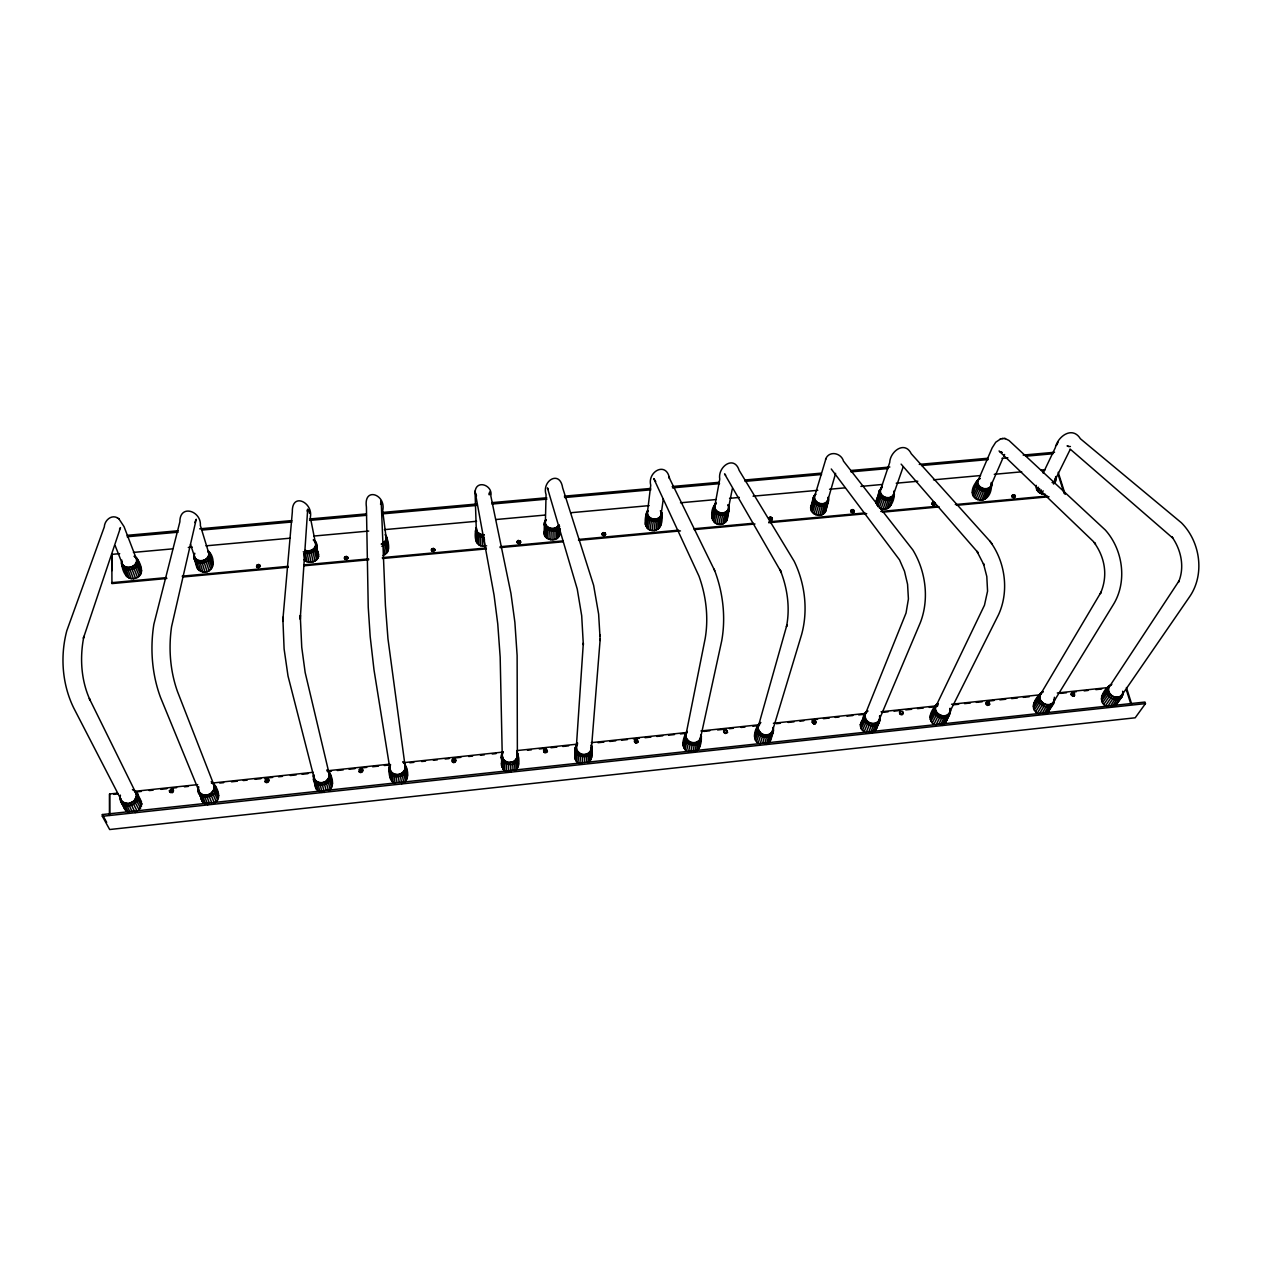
<?xml version="1.0" encoding="UTF-8"?>
<svg xmlns="http://www.w3.org/2000/svg" width="1262" height="1262" viewBox="0 0 1262 1262"><rect width="100%" height="100%" fill="white"/><g stroke="black" fill="none" stroke-linecap="round" stroke-linejoin="round"><path stroke-width="1.5" d="M282.909 619.674L284.108 648.983L288.02 676.038L314.191 778.197M300.356 617.37L301.744 647.264L305.167 672.551L328.956 772.943M489.609 494.499L489.64 491.975L489.561 494.404M591.562 757.736L591.689 746.71L591.152 750.417L588.644 753.367L588.297 762.879C593.203 758.667 592.572 750.464 591.152 744.88L591.673 746M574.699 757.515L575.235 747.751L576.56 744.675L576.529 750.212L580.788 754.219L579.842 763.794C572.001 760.907 575.709 751.726 575.819 745.779L577.586 743.05L576.955 744.028M591.689 748.603L592.241 750.038C590.837 760.134 573.753 757.941 575.235 747.751L576.008 746.489M698.312 741.599L696.782 751.174C700.836 747.262 701.94 740.384 701.088 735.02L699.716 740.289L696.577 742.513L694.905 752.152M727.511 732.386L726.391 730.051L727.511 732.386L725.271 733.443L723.615 731.55L725.587 729.878L724.088 730.398M475.08 492.811L476.405 533.085M109.384 815.41L109.589 794.003L117.413 793.167M166.836 578.501L111.939 583.596L111.829 554.365L119.685 553.655M109.81 814.069L109.589 794.003M112.066 570.582L112.223 553.86M282.925 619.043L292.342 511.82C291.806 491.754 313.418 502.544 310.342 517.294L315.658 544.096M588.644 753.367L584.858 754.755L584.369 762.469M867.988 710.995L866.189 711.957L867.199 711.074C856.377 717.715 871.774 732.102 878.841 722.842L880.071 717.731L879.772 721.123L875.528 730.635L880.166 719.198L879.898 715.901L879.977 717.21M102.348 816.277L102.364 814.542L1144.949 702.051L1145.454 703.612L1135.201 717.794L109.668 829.528L102.348 816.277L1145.454 703.612M544.727 530.482C540.294 541.098 560.817 543.654 559.855 532.485M600.191 638.935L591.326 749.865M121.815 560.107C120.963 568.105 125.38 581.482 135.523 578.296C145.509 575.267 140.918 562.899 135.965 557.252L141.691 570.96M282.893 621.409L282.94 617.228M120.379 799.035L126.516 811.434L121.247 802.458L120.111 797.111L120.347 800.581L125.096 809.904M120.395 795.123L120.064 798.499M545.058 521.522C544.159 529.015 555.974 531.365 559.098 525.008L559.634 526.838C555.485 535.482 539.679 528.778 545.578 519.96L544.395 523.036L544.143 533.936M880.324 489.467L879.188 490.871C876.869 498.332 888.432 503.317 893.117 497.67L894.253 492.858C894.884 500.919 888.811 513.713 879.298 507.797L883.274 496.629C879.803 494.783 878.667 489.325 882.312 487.053L879.188 490.871L875.938 503.412L880.15 492.559M482.51 546.209C473.976 545.058 474.607 534.11 476.137 527.8L477.415 532.485L482.242 535.009L482.51 546.209L486.627 545.831M722.874 523.982L726.928 520.48L728.868 507.987L727.575 510.889L724.688 512.766L722.874 523.982C711.105 527.39 708.976 511.757 714.891 504.532L711.942 518.493M517.688 756.506L517.246 752.767C519.408 758.257 520.244 766.744 514.975 770.798L514.517 761.317L517.688 756.506L518.382 757.957C516.41 770.151 495.461 763.62 502.544 752.562L501.945 753.666L503.112 751.884M518.382 765.608L518.43 763.557M518.382 757.957L517.736 754.613M544.648 535.64L545.5 524.74M823.423 514.028L825.632 511.378L828.519 498.869L826.089 502.86L823.423 514.028C817.666 518.398 806.986 511.236 811.892 504.579M545.405 521.569L546.067 494.609C541.524 480.932 559.823 469.527 562.631 487.779L593.629 585.347L598.63 614.121L600.207 640.497M545.657 537.202L546.446 526.175M136.738 558.75L138.268 561.921C138.205 571.765 120 572.601 121.546 561.811M547.093 538.48L547.787 527.358M501.408 765.387L501.945 754.392L503.364 759.819L506.583 762.169L506.441 771.713L502.986 769.173L501.456 763.336M548.875 539.395L549.427 528.21M300.356 617.228L307.707 509.122L307.123 511.031M475.127 491.439C476.468 479.245 493.19 485.334 490.823 495.95L510.952 593.455L514.88 622.308L517.12 655.499L517.373 754.644M550.863 539.899L551.289 528.668M208.877 552.172L210.312 555.343C210.486 565.218 192.124 565.833 193.859 555.201L197.771 569.288C211.054 579.573 218.626 560.154 208.072 550.689L209.997 553.561L213.073 564.398M552.93 539.931L553.213 528.715M950.16 711.957L945.27 723.11L950.097 713.582L950.46 710.206C948.992 722.921 927.933 712.147 937.54 703.581C932.129 708.392 926.119 719.024 933.912 724.341L938.77 714.655M475.064 493.268L475.143 490.95M638.13 741.946L636.979 739.595L638.13 741.946L635.843 743.018L634.66 742.308L634.739 739.942L637.31 739.658M950.207 709.701L950.254 708.376L950.444 711.673L946.153 721.422M554.933 539.521L555.075 528.321M266.266 782.535L265.509 779.348L265.13 781.809L266.266 782.535L267.718 782.377L268.98 780.105L268.207 779.064L265.509 779.348M556.747 538.669L556.747 527.548M558.214 537.454L558.12 526.412M559.271 535.94L559.555 528.652M559.823 534.252L560.044 528.778M770.893 520.354L771.965 517.83L771.981 519.881L770.893 520.354L768.81 519.218L770.167 517.168L768.795 518.13M475.869 540.215L476.184 527.611M199.27 792.394L202.283 801.591L205.596 804.194L202.346 794.823L199.27 792.394L198.102 788.766M506.583 762.169L508.586 762.69L508.586 772.281M605.665 534.299L604.75 532.864L605.665 534.299L604.041 535.798L601.974 534.631L603.315 532.564L602.037 533.526M601.974 534.631L602.794 533.037M392.23 773.259L393.192 782.677C389.106 778.749 388.38 771.65 389.579 766.397L390.826 771.871L393.981 774.253L395.085 783.734M991.553 485.665L991.427 482.399C993.32 511.962 957.227 500.004 979.627 478.203L976.457 482.005L972.292 492.827M654.142 530.576C662.865 529.393 663.007 517.641 661.036 510.952C663.102 514.817 659.49 519.218 655.435 519.329L654.142 530.576C642.91 531.539 644.235 517.262 647.595 510.668L645.229 524.629M407.5 775.483L405.118 764.725L404.771 770.388L402.042 773.385L403.745 782.803C410.26 777.881 407.847 766.807 402.767 761.68M991.648 483.961C992.689 494.073 976.11 492.669 976.173 483.63L978.476 479.276L980.132 478.598M770.593 733.837L768.29 743.444L773.101 732.559L773.306 729.168L771.965 732.544L768.889 734.752L766.46 744.422M489.577 493.789L489.672 492.953L489.104 494.767M547.392 751.647L546.209 749.281L547.392 751.647L545.042 752.72L543.875 752.026L544.032 749.612L546.635 749.344M893.149 495.729L888.637 508.002M575.251 759.487L576.529 750.212M576.371 746.536L583.328 643.036L583.328 644.787L581.703 615.777L577.239 589.038L547.424 487.905L548.244 489.498M878.857 721.091L874.14 732.023M381.44 544.253L385.73 540.877L386.077 536.019C388.696 541.982 391.252 552.693 383.08 555.406M381.865 546.351L386.535 542.692L387.324 539.158L386.472 537.628M576.355 761.27L577.539 751.868M852.781 512.782L853.759 510.526L853.853 512.309L852.781 512.782L850.683 511.646L852.071 509.596L850.651 510.574M949.339 713.535L949.213 715.286C944.071 722.038 931.561 715.696 934.148 707.556L935.457 706.404M194.017 558.64L194.143 556.842M316.115 781.43L317.929 790.785L319.807 791.858L317.866 782.424L314.743 780.026L313.623 774.505L313.497 779.9L316.446 789.286L317.929 790.785M577.917 762.737L579.006 753.24M360.285 772.486L359.433 769.315L359.134 771.76L360.285 772.486L361.705 772.328L362.888 770.072L362.099 769.031L359.433 769.315M520.733 542.139L519.755 540.704L520.733 542.139L519.029 543.654L516.994 542.486L518.319 540.404L517.089 541.382M516.994 542.486L517.783 540.893M581.987 764.346L582.792 754.723L580.788 754.219M328.388 771.129L329.54 776.651L326.006 781.557L328.562 790.927C335.408 785.974 332.3 774.789 327.016 769.741M586.53 761.964L586.862 754.297M589.875 761.459L590.111 752.042M826.089 502.86L824.543 503.617L821.736 514.849M590.979 759.692L591.152 750.417M990.465 488.741L991.38 485.46M696.577 742.513L694.605 742.971L693.201 750.732M452.443 759.393L453.531 761.112L454.967 760.465L454.557 759.061L455.882 760.15L454.777 762.374L453.373 762.532L451.843 760.576L452.443 759.393L455.077 759.109M198.418 790.675L202.283 801.591M303.274 551.762C310.799 557.883 322.867 546.099 313.528 539.773L315.674 542.25L318.592 556.479C316.904 562.584 307.802 564.382 303.811 559.508M318.592 556.479L315.658 542.439C317.645 548.339 310.058 552.851 304.994 550.611L306.934 561.748M724.688 512.766L722.889 513.145L720.917 524.393M480.38 534.536L480.522 545.72M933.975 505.273L934.968 503.017L933.975 505.273L931.861 504.137L933.249 502.102L931.798 503.081M431.257 550.406L431.998 548.812L431.998 551.32L435.027 550.058L433.355 548.244L431.367 549.285M1055.915 478.093L1055.474 481.406L1053.502 484.009L1055.679 479.576L1055.663 476.547M1055.474 481.406L1055.679 479.576M453.373 762.532L453.531 761.112M218.389 793.719L213.404 783.386L214.366 788.971L210.628 793.94L214.477 803.231C222.301 798.183 217.521 786.967 212.063 781.983L213.073 782.803L211.196 781.714M360.38 771.066L361.863 770.404L360.743 768.732M645.797 526.333L647.674 515.401L647.122 512.214M647.453 512.262L650.735 485.271C647.248 471.578 666.257 461.087 669.475 478.266L668.702 476.689L714.718 570.676C723.079 592.824 725.918 617.497 721.706 640.859L700.789 736.834M1123.038 693.185L1122.028 696.734L1115.308 705.979L1122.801 695.062L1122.691 691.245M646.838 527.863L648.652 516.821L647.674 515.401M214.272 785.106L215.471 786.179C219.351 799.603 193.827 801.244 198.339 786.81M201.352 799.729L201.273 795.549M648.321 529.125L650.025 517.988L648.652 516.821M948.077 714.797L943.913 724.483M650.104 530.04L651.681 518.84L650.025 517.988M1113.952 697.003C1109.235 695.599 1105.875 688.768 1110.26 685.203C1102.941 689.541 1096.52 702.839 1107.468 706.83L1113.952 697.003L1119.694 697.081L1123.117 693.437M652.091 530.529L653.527 519.297L651.681 518.84M891.95 496.818L890.42 497.575L886.981 508.823M1054.448 700.536L1054.369 697.255M194.947 558.34C199.033 563.499 209.019 560.549 209.176 553.813M656.114 530.166L657.265 518.95M1014.033 497.859L1015.027 495.619L1014.033 497.859L1011.903 496.739L1013.307 494.72L1011.808 495.682M657.865 529.33L658.906 518.177M990.638 486.801L985.243 499.074M196.856 564.082L197.771 569.288M659.285 528.115L660.215 517.057M660.657 517.846L663.323 498.695M660.278 526.617L661.714 515.89M1054.716 482.841L1054.985 480.901M344.274 558.451L344.983 556.842L344.999 559.366L348.091 558.104L346.356 556.274L344.416 557.315M877.563 722.369L875.907 723.268L872.357 732.985M141.533 801.969L136.943 792.599L134.356 790.264L136.785 795.328L134.34 800.913L139.214 810.062L141.833 804.036L139.214 798.594M135.665 791.684L136.943 792.599C142.007 800.755 129.623 809.747 122.682 804.004L121.199 800.755M768.889 734.752L766.965 735.21L764.835 743.365M1054.638 699.053L1053.36 704.101L1047.208 713.345L1054.385 700.789L1053.36 704.101M1049.306 706.499L1048.501 711.989M314.743 780.026L314.49 781.746C319.775 789.113 333.373 782.74 330.297 773.922L329.303 772.817M545.042 752.72L544.032 749.612M1039.399 697.018L1041.623 692.507C1035.913 696.971 1028.94 707.808 1037.301 713.188L1043.217 703.455L1040.424 700.584L1039.399 697.018L1033.199 706.247M266.329 781.115L267.828 780.452L266.85 778.749M121.799 563.467C124.607 570.582 136.785 567.774 137.006 560.391M824.543 503.617L822.761 503.995L819.827 515.259M126.168 575.898L125.348 570.661M121.499 563.451L121.799 561.606M1036.26 485.365C1034.887 490.634 1040.74 494.893 1045.599 494.373M256.486 566.559L257.164 564.95L257.196 567.49L260.351 566.212L258.584 564.382L256.675 565.423M722.889 513.145L720.996 513.113L718.883 524.361M478.74 533.684L478.74 544.79M989.55 703.155L988.619 702.066L989.645 704.37L987.547 705.395L985.796 703.549L987.815 701.893L986.158 702.429M694.605 742.971L692.57 742.939L690.992 750.701M987.263 496.455L987.562 494.846M169.408 790.738L171.679 791.242L172.484 789.854L171.222 789.034L172.862 789.239L173.367 791.621L172.263 792.583L169.676 792.015L169.408 790.738L171.49 788.924M635.843 743.018L634.739 739.942M714.292 508.113L715.775 503.175L714.008 505.936L711.863 516.757M714.797 506.125L719.766 479.103C717.526 466.766 734.168 454.635 739.185 470.426L794.177 561.259C805.077 583.691 808.248 610.461 801.591 634.597L772.533 730.824M712.525 520.181L715.081 509.233L714.466 506.078M713.614 521.711L716.09 510.653L715.081 509.233M715.097 522.957L717.479 511.82L716.09 510.653M716.895 523.872L719.151 512.656L717.479 511.82M989.503 487.873L988.004 488.631L983.634 499.878M946.453 715.696L942.162 725.445M724.593 523.162L726.297 511.993M728.537 507.939L732.339 488.678M890.42 497.575L888.669 497.938L885.104 509.217M725.965 521.963L727.575 510.889M727.653 515.243L729.105 507.923L728.237 504.816M726.928 520.48L729.184 509.674L728.789 506.377M683.089 743.839L686.055 733.001L686.212 738.475L688.768 741.472L686.512 751.032C680.392 746.315 683.452 736.819 687.017 731.392L685.266 737.055M683.152 745.858L685.582 734.799M685.944 734.847L705.142 638.682C708.723 617.828 706.168 595.948 698.959 576.103L653.748 478.566L655.719 481.469M683.767 747.814L686.212 738.475M684.919 749.581L687.285 740.116M876.459 728.931L876.664 725.051M1053.644 702.35L1052.051 705.474C1045.63 710.443 1034.461 702.161 1039.02 694.778L1040.424 693.753M688.453 752.073L690.566 742.435L688.768 741.472M860.274 724.814L865.906 712.336L860.274 724.814L861.173 728.71L864.06 731.881L868.193 722.227L865.511 719.293L865.038 713.913M313.497 779.9L313.828 778.323M890.767 505.368L891.114 503.727M390.826 771.871L391.677 781.178M725.271 733.443L726.912 731.424M1122.407 694.968L1122.028 696.734C1116.554 704.117 1102.814 695.551 1107.579 687.459L1109.093 686.433M257.196 567.49L257.054 565.628M698.28 749.754L701.451 736.298M699.322 748.019L701.151 736.882M875.907 723.268L874.014 723.71L870.954 731.913M504.8 761.191L504.532 770.656M766.965 735.21L764.93 735.178L762.642 743.334M822.761 503.995L820.884 503.948L817.808 515.212M825.632 511.378L828.677 500.572L828.377 497.291M769.757 742.056L771.098 736.393M477.415 532.485L477.32 543.496M820.884 503.948C816.356 503.68 812.081 498.127 815.378 494.105L813.517 496.865L810.614 507.687M754.534 736.156L758.21 724.703L760.529 722.416C755.275 727.338 751.347 738.191 758.115 743.302L761.128 733.711L757.894 728.947L759.156 723.71M771.965 732.544L772.107 734.295C766.854 741.173 753.998 734.784 757.2 726.423L758.225 725.303M828.156 500.399L828.282 502.213C824.622 510.952 808.374 503.522 814.558 495.461M813.848 723.978L815.504 721.959L814.952 720.602L816.009 721.69L815.173 723.836L813.848 723.978L812.16 722.101L812.602 720.965L815.11 720.697M344.999 559.366L344.889 557.52M988.004 488.631L986.285 488.993L981.789 500.273M1120.766 698.091L1121.24 696.214M313.449 776.445L316.446 789.286M1052.429 703.597L1050.852 704.48L1045.504 714.292M944.575 716.138L940.931 724.372M888.669 497.938L886.807 497.906L883.1 509.17M812.397 502.749L814.416 495.398L815.757 494.215M810.74 509.406L814.306 498.569M814.873 495.572L825.963 458.674M811.387 511.078L814.905 500.115M812.507 512.577L815.946 501.519M814.022 513.823L817.366 502.67M815.836 514.722L819.054 503.506M754.644 738.16L757.894 728.947M758.572 725.429L786.92 624.927L786.494 626.678C790.17 608.126 787.488 588.597 780.626 571.071M901.115 714.639L903.182 712.383L902.425 714.497L901.115 714.639L899.901 713.961L899.79 711.658L902.204 711.295L903.182 712.383M405.544 766.602L406.427 767.864C407.216 776.982 392.687 780.326 389.437 771.76L389.879 770.183M755.307 740.116L758.525 730.745M756.49 741.867L759.614 732.37M827.84 500.288L835.618 473.313M824.749 512.845L827.336 501.755M760.055 744.343L762.942 734.673L761.128 733.711M431.998 551.32L431.935 549.475M647.8 510.558C640.686 519.881 660.184 526.68 661.998 515.811L661.588 514.123M476.5 531.05L476.342 541.934M1074.767 695.267L1072.132 693.8L1073.788 692.98L1074.64 694.068L1072.353 692.806L1070.933 694.463L1074.009 696.151L1074.356 693.564M770.751 740.321L773.559 730.619L773.196 727.306L773.448 728.6M874.014 723.71L871.995 723.678L868.792 731.881M380.556 504.39L381.171 500.683L385.415 605.492L387.97 638.793L405.165 766.633M503.364 759.819L502.986 769.173M1119.094 699.038L1119.694 697.081M987.547 705.395L989.187 702.666M985.796 703.549L987.152 702.224M517.767 543.386L517.736 541.556M986.285 488.993L984.439 488.946L979.801 500.241M875.765 501.708L881.113 488.126M880.639 489.593L889.71 462.476C890.12 451.496 904.728 440.249 911.259 453.752L989.787 541.035C1005.309 561.558 1009.379 591.247 998.494 614.783L949.813 711.831M876.617 505.068L880.781 494.089M877.753 506.567L881.854 495.493M1050.852 704.48L1049.022 704.922L1044.494 713.188M389.453 768.321L389.437 771.76M881.113 508.696L884.962 497.465L883.274 496.629M476.074 529.441L475.49 531.113L476.957 534.41L480.175 536.634L484.292 537.186M1072.732 696.293L1073.205 694.905M891.587 500.194L893.496 494.688M893.622 494.262L903.024 467.271M889.931 506.819L894.316 494.562L894.095 491.281M942.588 716.106L938.786 724.341M899.38 712.778L900.705 711.452L899.79 711.658M475.948 538.448L476.563 536.744M602.763 535.53L602.763 533.7M389.832 765.624L390.242 764.535L389.106 767.643L390.668 779.364M812.16 722.101L813.438 720.76L812.602 720.965M1117.88 697.523L1112.784 705.821M502.371 758.146L501.929 767.375M169.676 792.015L170.118 790.895M871.995 723.678L870.007 723.173L866.016 732.906M864.281 716.69L906.037 613.032L908.419 598.961L907.567 584.274L904.507 571.276L899.522 559.855L831.264 468.991M860.447 726.786L864.833 717.51M544.364 524.818L545.026 523.146M861.173 728.71L865.511 719.293M862.403 730.446L866.647 720.902M984.439 488.946L982.609 488.504L977.829 499.752M723.615 731.55L724.861 730.225M975.274 487.085L992.153 447.884L995.75 442.221L1000.876 438.766M972.513 494.515L977.466 482.1M973.254 496.155L978.35 485.176L977.671 483.661M879.377 719.372L920.329 622.655C929.447 599.119 925.835 571.307 912.836 549.917L843.521 461.166C841.091 452.632 828.724 450.345 825.537 459.4M974.438 497.638L979.454 486.548L978.35 485.176M975.999 498.869L980.905 487.684L979.454 486.548M1049.022 704.922L1047.05 704.89L1042.365 713.156M769.631 520.086L769.678 517.625M991.064 485.349L1002.817 458.311M986.474 497.906L990.891 487.195M265.13 781.809L265.635 780.689M940.6 715.601L935.868 725.35M194.758 553.261L193.701 556.857L196.919 567.679M501.235 757.721L501.897 756.301M1116.57 704.638L1117.343 702.981M851.534 512.514L851.598 510.069M770.861 517.231L771.965 517.83M1115.923 697.492L1110.67 705.789M1043.153 473.155L1055.316 447.695C1057.682 436.51 1072.29 425.594 1080.382 438.734L1181.374 522.752C1200.399 541.745 1205.147 574.62 1189.388 597.052L1122.107 694.763M1037.017 490.287L1038.5 487.227M930.346 715.444L936.278 704.843M1038.232 491.754L1039.699 488.694M929.999 717.321L935.126 708.156M935.789 706.531L984.47 605.208L987.562 591.137L986.805 576.529L983.477 563.625L983.887 564.808L976.898 551.242L978.066 552.677L901.131 464.132M1003.747 456.245L1004.615 454.462M930.22 719.293L935.331 709.985M936.641 706.688L938.171 703.533L936.404 704.48L931.23 713.756M1039.809 492.985L1041.292 489.924M603.236 534.236L604.987 533.495M930.977 721.201L936.041 711.752M1041.655 493.852L1043.138 490.808M932.239 722.921L937.209 713.345M1055.363 479.465L1069.987 449.887M1054.227 482.857L1055.458 478.109M646.333 515.495L647.154 513.823M359.134 771.76L359.702 770.64M932.728 505.005L932.792 502.576M518.193 542.092L519.976 541.351M1047.05 704.89L1045.062 704.385L1039.273 714.197M1012.787 497.607L1014.206 496.487M1056.389 445.533L1057.067 444.224M1057.382 443.625L1058.092 442.299M575.22 749.802L575.993 748.382M878.841 722.842L879.724 719.498M432.377 550.027L434.696 548.986M452.206 761.822L452.821 760.686M714.529 507.687L713.614 509.343C715.065 516.016 725.682 517.578 728.726 511.347L728.458 509.517M860.668 722.905L863.003 719.845M972.592 491.218L973.396 489.782M345.331 558.072L347.776 557.015M893.117 497.67L893.938 494.373M1033.483 704.385L1039.667 695.299M1034.304 702.713L1040.33 693.422L1043.201 691.623L1042.033 692.475M543.875 752.026L544.553 750.89M1040.724 693.942L1101.095 592.115L1100.354 593.629C1108.304 575.803 1105.07 557.094 1093.444 541.572L999.047 450.976M1033.483 708.187L1039.667 698.832M1034.288 710.08L1040.424 700.584M685.629 736.661L684.682 738.096C685.897 745.763 697.949 747.577 701.025 740.289L700.678 738.68M1035.597 711.784L1041.639 702.161M257.48 566.196L260.082 565.108M683.594 741.898L684.651 740.163M1049.59 708.439L1113.273 604.719C1127.487 581.766 1123.085 549.806 1105.307 530.008L1008.937 440.454L1004.931 438.466L1000.309 438.892M119.511 529.22L120.489 527.642L83.371 638.288L83.891 636.395C79.632 657.612 81.02 680.549 90.186 700.347L89.334 698.564L135.334 791.889M194.742 522.547L196.241 519.234L171.569 626.693C168.445 648.321 170.118 670.958 177.5 691.592L214.256 785.832M634.66 742.308L635.385 741.188M1101.489 697.097L1108.367 687.964M1101.253 698.943L1108.162 689.683M645.702 521.222L646.696 519.723M1101.568 700.883L1108.462 691.481M1102.42 702.745L1109.251 693.217M1103.761 704.448L1110.497 694.778M1105.48 705.837L1112.09 696.072M1114.74 705.348L1121.934 694.778M724.088 732.765L724.577 730.919M813.122 498.506L814.195 496.976M544.963 521.348L546.02 519.834M812.649 723.284L813.17 721.454M878.841 492.511L879.993 490.981M899.901 713.961L900.469 712.131M986.348 704.732L986.931 702.902M756.743 728.363L757.799 727.086M1071.517 695.614L1072.479 694.51M976.457 482.005L977.734 480.601M1102.262 695.441L1108.856 686.118L1111.806 684.335L1110.528 685.187M768.81 519.218L769.694 518.288M863.445 716.974L864.675 715.68M852.812 509.532L853.775 510.274L851.424 509.801M636.095 741.614L637.468 740.968M850.683 511.646L851.613 510.716M545.247 751.316L546.667 750.669M931.861 504.137L932.839 503.222M876.98 498.616L878.273 497.449M1011.903 496.739L1012.865 495.177M714.955 504.453L716.359 503.254M122.524 802.19L128.424 803.768L134.34 800.913M543.48 750.795L544.316 750.164M634.234 741.094L635.117 740.463M1035.597 701.372L1037.301 700.426M1070.933 694.463L1072.132 693.8M1014.033 494.657L1014.869 495.398L1012.534 494.925M508.586 762.69L514.517 761.317M1052.398 482.715L1053.865 481.974M393.981 774.253L398.098 774.805L402.042 773.385M317.866 782.424L321.999 782.976L326.006 781.557M202.346 794.823L206.511 795.375L210.628 793.94M1002.044 438.498L1003.164 438.387M1071.264 693.359L1072.321 693.138M135.05 791.29L197.708 784.617M211.401 783.15L313.228 772.297M326.937 770.83L389.595 764.157M403.304 762.69L503.159 752.057M516.868 750.59L577.57 744.123M591.279 742.655L687.222 732.433M700.931 730.966L759.677 724.703M773.385 723.252L865.416 713.44M881.081 711.768L937.855 705.71M951.564 704.259L1039.683 694.857M1057.304 692.98L1108.21 687.553M113.911 794.35L117.823 793.924M137.432 791.842L141.344 791.416M149.184 790.58L153.112 790.17M160.952 789.334L166.836 788.703M172.705 788.072L176.633 787.662M184.473 786.825L188.385 786.4M219.746 783.055L223.674 782.645M231.514 781.809L237.382 781.178M243.266 780.547L247.194 780.137M255.034 779.301L260.903 778.67M264.831 778.244L272.671 777.408M278.555 776.793L282.467 776.367M290.307 775.531L296.191 774.9M302.075 774.284L307.944 773.653M327.552 771.555L331.464 771.145M337.348 770.514L343.232 769.883M349.117 769.268L354.985 768.637M360.869 768.006L366.753 767.375M372.637 766.76L378.505 766.129M384.389 765.498L390.274 764.867M409.866 762.784L413.794 762.358M421.634 761.522L425.546 761.112M433.387 760.276L437.315 759.85M445.155 759.014L449.067 758.604M452.995 758.178L460.835 757.342M468.675 756.506L472.587 756.096M480.428 755.26L484.356 754.834M492.196 753.998L496.108 753.588M527.469 750.243L531.397 749.817M539.237 748.981L545.121 748.35M550.989 747.735L556.873 747.104M562.757 746.473L568.641 745.842M598.03 742.719L603.914 742.088M609.798 741.457L615.682 740.826M621.551 740.21L627.435 739.579M633.319 738.948L639.203 738.317M645.071 737.702L650.955 737.071M656.839 736.44L662.724 735.809M668.592 735.194L674.476 734.563M680.36 733.932L686.244 733.301M703.88 731.424L709.749 730.793M717.589 729.957L725.429 729.12M729.357 728.71L733.269 728.284M741.11 727.448L745.037 727.038M752.878 726.202L758.762 725.571M776.398 723.694L780.31 723.268M788.151 722.432L794.035 721.817M799.919 721.186L803.831 720.76M811.671 719.924L817.555 719.308M823.439 718.677L829.323 718.046M835.192 717.415L839.12 717.005M846.96 716.169L852.844 715.538M858.712 714.907L864.596 714.292M882.233 712.399L888.117 711.784M894.001 711.153L899.885 710.522M905.753 709.891L911.637 709.276M917.521 708.645L923.405 708.014M929.274 707.383L935.158 706.767M952.794 704.874L958.678 704.259M964.562 703.628L970.446 702.997M976.315 702.366L982.199 701.751M988.083 701.12L993.967 700.489M999.835 699.858L1005.719 699.243M1011.603 698.612L1017.487 697.981M1023.356 697.35L1029.24 696.734M1060.601 693.39L1066.485 692.759M1072.369 692.128L1076.281 691.718M1084.121 690.882L1088.049 690.456M1095.889 689.62L1101.758 688.989M517.988 540.578L520.37 541.067M602.905 532.738L605.271 533.227M769.599 517.341L770.924 517.089M932.539 502.308L934.669 502.402L935.394 503.822M111.577 582.681L166.505 577.602M182.201 576.15L288.162 566.338M303.858 564.871L368.614 558.877M382.354 557.615L486.343 547.976M500.083 546.714L562.868 540.893M578.564 539.442L678.64 530.166M694.337 528.715L753.193 523.273M768.905 521.821L865.038 512.908M880.75 511.457L937.65 506.188M955.302 504.548L1047.523 496.013M182.517 577.049L288.383 567.237M304.063 565.786L368.756 559.792M382.481 558.514L486.391 548.891M500.115 547.613L562.852 541.808M578.532 540.357L680.47 530.908M694.195 529.63L754.976 523.998M768.684 522.736L866.71 513.65M882.39 512.198L939.243 506.93M956.896 505.289L1049.037 496.755M127.131 536.76L178.131 532.201M201.668 530.087L291.901 521.995M309.569 520.417L366.453 515.306M382.149 513.902L476.295 505.463M491.991 504.059L546.919 499.137M564.571 497.543L650.892 489.814M672.457 487.873L719.545 483.661M745.037 481.374L821.546 474.512M850.967 471.878L888.243 468.533M921.591 465.536L988.288 459.557M1002.012 458.327L1007.896 457.806M1025.549 456.213L1053.013 453.752M133.409 552.409L172.626 548.86M188.306 547.44L192.234 547.077M205.958 545.831L290.276 538.18M313.812 536.05L368.725 531.065M384.405 529.646L476.579 521.285M496.187 519.502L545.216 515.054M570.708 512.735L649.141 505.62M680.518 502.781L715.806 499.578M729.546 498.332L739.343 497.433M753.067 496.187L817.776 490.319M829.544 489.262L845.24 487.826M860.921 486.406L882.501 484.45M896.225 483.204L917.789 481.248M933.486 479.828L980.542 475.553M994.267 474.307L1021.715 471.814M1041.339 470.032L1045.252 469.685M127.131 535.325L178.116 530.75M199.68 528.825L291.837 520.575M309.49 518.982L366.343 513.902M382.039 512.498L476.153 504.059M491.833 502.655L546.73 497.749M564.382 496.155L650.656 488.441M672.22 486.501L719.277 482.289M744.769 480.002L821.231 473.155M850.651 470.521L889.868 467.019M919.272 464.384L987.894 458.232M1023.182 455.077L1054.559 452.269M582.792 754.723L584.858 754.755M653.527 519.297L655.435 519.329M482.242 535.009L484.166 535.041M172.042 789.207L172.862 789.239M1004.394 438.45L1005.451 438.64M987.278 701.893L988.603 702.177M725.287 729.846L726.628 730.13M884.962 497.465L886.807 497.906M719.151 512.656L720.996 513.113M762.942 734.673L764.93 735.178M690.566 742.435L692.57 742.939M117.413 517.814C111.182 514.391 104.604 520.496 104.32 526.853L66.807 630.732C60.071 656.035 62.122 684.256 73.669 707.856L121.531 800.55M172.484 789.854L173.604 790.296M267.954 779.664L268.98 780.105M980.905 487.684L982.609 488.504M361.957 769.631L362.888 770.072M1043.217 703.455L1045.062 704.385M868.193 722.227L870.007 723.173M455.046 759.692L455.882 760.15M134.088 556.226L137.148 558.514L141.407 569.178M133.646 789.98L135.507 791.069L141.833 804.036M118.77 518.65L124.039 526.617L136.391 558.861M117.082 517.609L119.085 518.84M999.867 451.528L1000.372 451.875A7.178 6.594 -53.6 0 0 1002.012 452.411M725.682 475.206L724.546 473.865L780.721 571.276M136.501 793.404L137.842 794.476M259.388 565.423L260.351 566.212M1070.081 449.02L1172.887 538.164L1171.956 536.902C1181.153 549.727 1184.908 567.269 1178.519 582.145L1179.134 580.741L1109.408 686.638A7.54 6.184 29.6 0 0 1114.031 696.703A7.54 6.184 29.6 0 0 1122.975 691.655M347.192 557.315L348.091 558.104M136.785 795.328L138.157 796.559M172.342 790.659L173.367 791.621M434.207 549.27L435.027 550.058M207.773 550.642L212.742 562.631M139.262 566.259L140.571 567.569M327.805 770.577L329.303 772.076L332.095 781.509M214.603 786.999L218.752 795.77M267.828 780.452L268.774 781.43M136.501 797.3L141.533 806.166M361.863 770.404L362.73 771.382M214.366 788.971L218.5 797.884M454.967 760.465L455.771 761.443M989.787 541.035L991.995 543.733M329.697 774.71L332.521 783.544M135.665 799.209L140.634 808.232M404.171 763.053L404.928 764.015M136.738 562.095L141.407 572.806M213.578 790.864L217.663 799.934M329.54 776.651L332.348 785.627M771.855 518.083L772.407 518.887M660.326 510.826L661.398 512.356M314.806 540.972L315.674 542.25M208.94 555.501L212.836 566.212M135.965 563.735L140.571 574.557M316.005 544.064L316.983 545.594M405.433 768.526L407.374 777.55M212.3 792.552L216.291 801.749M517.893 753.887L516.805 752.073L516.821 755.922M387.134 544.947L388.491 548.26M259.01 566.054L259.72 567.253M328.83 778.512L331.59 787.646M208.214 557.126L212.048 567.963M385.951 535.829L385.21 534.567L386.898 537.407L388.365 550.043M317.472 551.336L318.765 554.665M315.847 545.72L316.809 547.408M134.734 565.187L139.246 576.135M132.605 802.301L137.353 811.561M102.364 814.542L106.686 822.382M346.829 557.93L347.492 559.129M815.504 721.959L816.025 722.937M476.5 495.887L475.238 492.448M404.771 770.388L406.68 779.553M128.377 812.539L124.244 803.2M129.781 811.624L126.263 803.736M1014.711 495.004L1015.389 496.423M132.1 811.655L128.424 803.768M135.192 812.618L130.585 803.279M386.361 539.284L387.197 540.956M433.876 549.885L434.475 551.084M207.031 558.561L210.786 569.525M315.185 547.329L317.882 558.214M327.631 780.184L330.297 789.46M713.882 568.925L714.718 570.676M902.787 712.636L903.245 713.614M133.125 566.37L137.526 577.412M853.475 509.895L854.248 511.315M519.66 541.966L520.212 543.165M385.73 540.877L387.702 551.762M171.679 791.242L172.263 792.583M403.619 772.044L405.433 781.352M314.064 548.765L316.683 559.744M197.913 790.17L201.005 797.679M604.687 534.11L605.176 535.309M205.469 559.729L209.098 570.803M198.781 790.548L160.463 697.271C151.929 674.16 150.004 648.573 153.854 624.311L179.867 521.837C179.74 503.727 201.494 510.921 200.358 525.497L208.53 552.283M203.718 803.105L200.611 793.814M207.757 804.777L204.365 795.36M989.25 703.391L989.645 704.37M209.46 803.31L206.511 795.375M211.764 802.79L208.64 794.902M517.105 758.352L517.751 767.596M115.142 545.578L122.146 563.357M127.478 577.223L123.786 566.196M122.209 565.266L125.064 572.491M129.197 578.185L125.38 567.08M131.201 578.69L127.241 567.553M133.362 578.737L129.245 567.6M135.523 578.296L131.264 567.19M267.197 781.036L267.718 782.377M384.658 542.297L386.535 553.308M361.248 770.987L361.705 772.328M312.55 549.917L315.058 561.006M771.603 518.682L771.981 519.881M203.624 560.549L207.126 571.67M190.499 544.285L199.112 570.613M1058.187 472.303L1065.191 494.373M1126.43 687.538L1131.746 704.291M200.847 571.56L197.803 560.438M1058.439 475.458L1064.15 493.489M1126.445 690.172L1130.531 703.06M202.851 572.065L199.664 560.912M516.032 759.992L516.6 769.363M204.996 572.112L201.652 560.959M454.367 761.033L454.777 762.374M324.097 782.503L326.038 790.075M383.191 543.449L384.957 554.539M853.522 511.11L853.853 512.309M661.556 512.514L661.966 514.06M546.083 751.237L546.43 752.578M313.276 775.736L314.743 781.43M321.968 792.441L319.87 782.961M324.255 792.473L321.999 782.976M310.767 550.721L313.15 561.874M934.748 503.601L935.032 504.8M400.164 774.332L401.726 783.828M308.843 510.179L309.537 513.382M636.916 741.52L637.2 742.861M303.653 553.576L305.183 560.817M308.938 562.268L306.855 551.084M311.051 562.3L308.827 551.131M661.13 515.685L661.509 517.499M315.058 785.421L315.468 787.456M1014.837 496.203L1015.058 497.386M475.269 492.622L494.057 595.08L497.764 623.98L500.178 657.187L502.26 756.269M726.376 731.96L726.612 733.301M389.832 768.274L373.994 669.822L370.176 636.474L368.236 607.148L366.422 507.04C363.33 486.17 386.614 494.467 382.67 510.81L386.125 537.659M258.253 566.354L258.473 567.758M396.946 782.424L395.984 774.789M399.218 782.44L398.098 774.805M699.716 740.289L699.968 742.04M123.913 805.961L124.212 808.027M772.88 730.95L773.101 732.559M815 722.495L815.173 723.836M512.688 762.248L513.003 769.899M346.103 558.23L346.277 559.634M902.298 713.172L902.425 714.497M433.15 550.185L433.276 551.589M988.777 703.928L988.856 705.253M518.95 542.266L519.029 543.654M727.291 517.089L727.369 518.808M510.668 762.721L510.826 772.312M484.356 539L484.592 546.257M1073.978 694.826L1074.009 696.151M603.993 534.394L604.041 535.798M660.72 523.209L660.767 524.945M196.194 559.555L196.225 561.59M122.556 564.95L122.603 566.875M600.128 634.723L600.144 636.064M170.796 791.321L170.796 792.741M134.498 556.274A7.477 6.089 -16.5 0 1 132.068 566.559A7.477 6.089 -16.5 0 1 121.893 561.779M132.431 789.586A8.156 7.004 -26 0 1 133.251 801.417A8.156 7.004 -26 0 1 120.758 798.893M207.773 550.863A7.367 6.089 -14.1 0 1 202.583 560.517A7.367 6.089 -14.1 0 1 194.427 553.561M211.795 782.266A8.029 7.004 -23.5 0 1 212.884 791.306A8.029 7.004 -23.5 0 1 203.15 794.713A8.029 7.004 -23.5 0 1 198.718 786.857M828.061 497.323A6.909 5.711 14.5 0 1 820.032 503.506A6.909 5.711 14.5 0 1 815.662 494.294M879.551 715.933A7.493 6.547 23.4 0 1 875.15 723.142A7.493 6.547 23.4 0 1 866.158 719.719A7.493 6.547 23.4 0 1 867.436 711.326M893.764 491.312A6.909 5.647 16.8 0 1 885.94 497.465A6.909 5.647 16.8 0 1 881.397 488.299M949.907 708.424A7.509 6.436 25.8 0 1 945.711 715.57A7.509 6.436 25.8 0 1 936.688 712.162A7.509 6.436 25.8 0 1 937.776 703.833M727.937 504.926A6.925 5.821 10.4 0 1 725.587 512.057A6.925 5.821 10.4 0 1 716.753 510.889A6.925 5.821 10.4 0 1 716.043 503.349M772.943 729.12A7.493 6.704 18.3 0 1 762.169 733.963A7.493 6.704 18.3 0 1 760.749 722.684M385.762 536.113A7.162 6.042 -6.7 0 1 381.329 543.969M404.755 764.851A7.73 7.004 -13 0 1 397.057 774.521A7.73 7.004 -13 0 1 390.589 764.677M313.307 539.994A7.241 6.073 -9.9 0 1 314.38 547.929A7.241 6.073 -9.9 0 1 305.152 550.342M328.073 771.334A7.84 7.02 -18.1 0 1 323.971 782.188A7.84 7.02 -18.1 0 1 313.828 776.398M991.317 483.914A6.909 5.537 19.7 0 1 981.868 487.905A6.909 5.537 19.7 0 1 979.848 478.424M1054.291 699.006A7.525 6.278 28.4 0 1 1044.258 703.707A7.525 6.278 28.4 0 1 1041.876 692.759M1001.965 452.395A7.209 6.373 -44.5 0 1 1000.356 451.859M484.135 534.757A7.067 5.994 -1.5 0 1 476.468 527.847M516.899 752.893A7.604 6.957 -3.3 0 1 509.627 762.437A7.604 6.957 -3.3 0 1 502.875 752.704M558.782 524.897A7.02 5.963 2 0 1 549.569 527.942A7.02 5.963 2 0 1 545.894 520.07M591.326 746.741A7.54 6.909 3.9 0 1 582.839 754.392A7.54 6.909 3.9 0 1 576.892 744.801M660.72 511.047A6.957 5.884 7.2 0 1 654.473 519.076A6.957 5.884 7.2 0 1 647.895 510.779M700.725 735.052A7.493 6.799 13.4 0 1 691.639 742.419A7.493 6.799 13.4 0 1 687.317 731.597M1055.584 478.046A6.909 5.458 21.3 0 1 1052.24 482.463M1068.725 446.464A7.162 6.515 -54.3 0 1 1067.1 445.912L1067.084 445.912A7.209 6.278 -45.7 0 0 1070.413 446.511M300.388 615.335L300.324 619.185L300.388 615.335M1095.463 543.906L1094.422 542.613L1095.463 543.906M781.383 572.711L779.932 569.572L781.383 572.711"/></g></svg>
